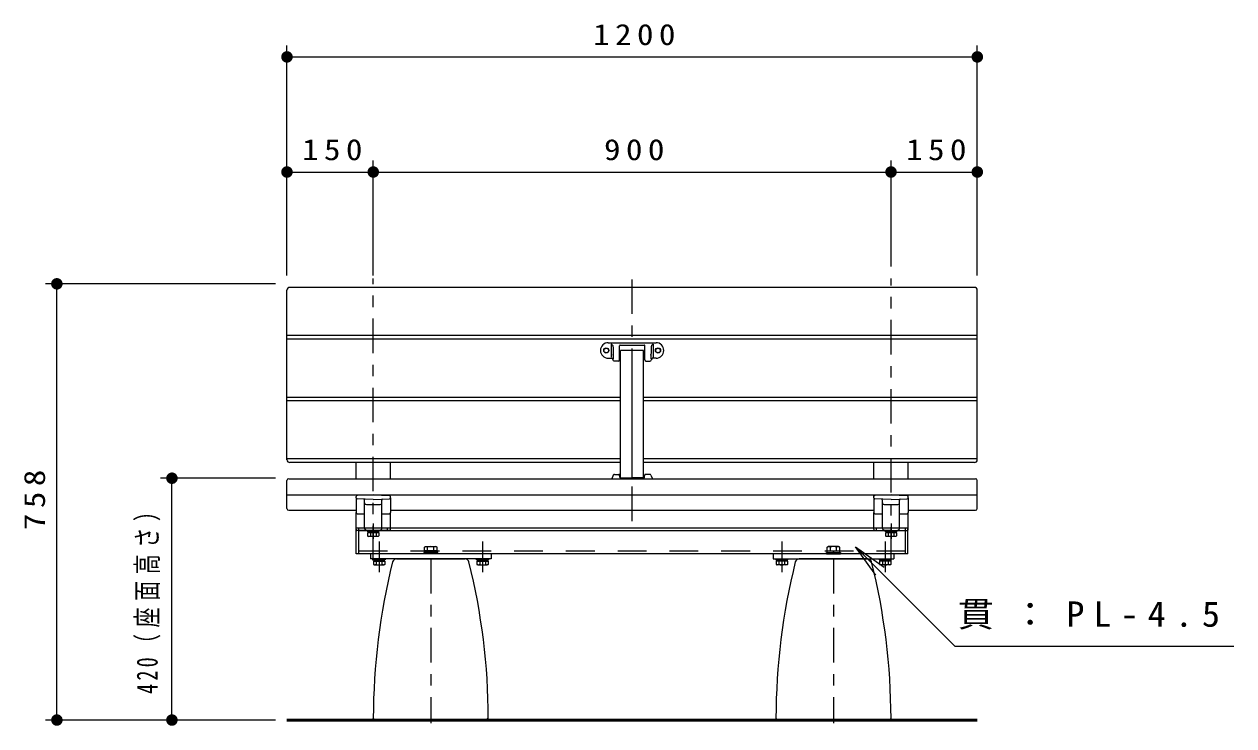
# Model space of a CAD drawing. Units: millimetres on the paper, scale 1:20. Extents: x -385 to 0, y 0 to 267.
# Drawn here: x -311.3 to -206.1, y 115.9 to 176.9 of the extents above; entities that cross this region are included whole.
import ezdxf

# ---------------------------------------------------------------- set-up
doc = ezdxf.new("R2010")
doc.units = ezdxf.units.MM
doc.linetypes.add('USER1', pattern=[4.5, 2.5, -2])
doc.linetypes.add('USER2', pattern=[6, 3, -1, 1, -1])
doc.layers.add('1_20', color=7, linetype='Continuous', lineweight=25)
doc.styles.add('ＭＳ ゴシック', font='')
doc.styles.get('ＭＳ ゴシック').set_extended_font_data('MS Gothic')

# ---------------------------------------------------------------- blocks, each defined once
blk = doc.blocks.new('filled_dot')
at = {"color": 0, "linetype": 'Continuous', "lineweight": -2, "const_width": 1.25}
blk.add_lwpolyline([(-0.625, 0, 1), (0.625, 0, 1)], format="xyb", close=True, dxfattribs=at)

msp = doc.modelspace()

# ---------------------------------------------------------------- linework, layer by layer
at = {"layer": '1_20', "lineweight": 13}
for p, q in [((-288.425, 155.057), (-288.425, 175.057)), ((-228.425, 155.057), (-228.425, 175.057)), ((-288.425, 174.057), (-228.425, 174.057)), ((-288.425, 164.057), (-280.925, 164.057)), ((-280.925, 155.057), (-280.925, 165.057)), ((-280.925, 164.057), (-235.925, 164.057)), ((-235.925, 155.836), (-235.925, 165.057)), ((-235.925, 164.057), (-228.425, 164.057)), ((-289.425, 154.341), (-309.425, 154.341)), ((-308.425, 116.44), (-308.425, 154.341)), ((-289.425, 137.452), (-299.425, 137.452)), ((-298.425, 116.44), (-298.425, 137.452)), ((-237.24, 129.028), (-239.008, 131.503)), ((-239.008, 131.503), (-236.533, 129.735)), ((-239.008, 131.503), (-236.886, 129.382)), ((-289.425, 116.44), (-309.425, 116.44)), ((-289.425, 116.44), (-299.425, 116.44))]:
    msp.add_line(p, q, dxfattribs=at)
at = {"layer": '1_20', "linetype": 'USER2', "lineweight": 13}
for p, q in [((-280.925, 130.316), (-280.925, 154.811)), ((-235.925, 130.201), (-235.925, 154.811)), ((-275.925, 130.44), (-275.925, 116.177)), ((-240.925, 130.44), (-240.925, 116.177))]:
    msp.add_line(p, q, dxfattribs=at)
at = {"layer": '1_20', "color": 4, "linetype": 'USER2', "lineweight": 13}
for p, q in [((-258.425, 133.728), (-258.425, 154.811)), ((-280.925, 133.515), (-280.925, 132.174)), ((-235.925, 133.515), (-235.925, 132.174)), ((-280.425, 131.96), (-280.425, 129.297)), ((-280.425, 131.49), (-280.425, 130.149)), ((-271.425, 131.96), (-271.425, 129.297)), ((-271.425, 131.49), (-271.425, 130.149)), ((-245.425, 131.96), (-245.425, 129.297)), ((-245.425, 131.49), (-245.425, 130.149)), ((-236.425, 131.96), (-236.425, 129.297)), ((-236.425, 131.49), (-236.425, 130.149))]:
    msp.add_line(p, q, dxfattribs=at)
at = {"layer": '1_20'}
for p, q in [((-288.425, 139.036), (-288.425, 153.782)), ((-228.675, 154.032), (-288.175, 154.032)), ((-228.425, 139.036), (-228.425, 153.782)), ((-288.425, 149.879), (-228.425, 149.879)), ((-288.425, 149.562), (-228.425, 149.562)), ((-288.425, 144.49), (-259.425, 144.49)), ((-288.425, 144.201), (-259.425, 144.201)), ((-257.425, 144.49), (-228.425, 144.49)), ((-257.425, 144.201), (-228.425, 144.201)), ((-259.425, 139.13), (-288.425, 139.13)), ((-259.425, 138.814), (-288.175, 138.814)), ((-282.425, 137.404), (-282.425, 138.814)), ((-279.425, 137.404), (-279.425, 138.814)), ((-228.425, 139.13), (-257.425, 139.13)), ((-228.675, 138.814), (-257.425, 138.814)), ((-237.425, 137.404), (-237.425, 138.814)), ((-234.425, 137.404), (-234.425, 138.814)), ((-288.425, 134.815), (-288.425, 137.254)), ((-288.275, 137.404), (-228.575, 137.404)), ((-228.425, 134.815), (-228.425, 137.254)), ((-288.425, 135.996), (-228.425, 135.996)), ((-282.425, 135.746), (-282.425, 135.853)), ((-282.425, 135.746), (-282.425, 134.465)), ((-280.925, 136.002), (-282.328, 135.953)), ((-280.925, 135.597), (-282.328, 135.646)), ((-280.925, 136.002), (-279.521, 135.953)), ((-280.925, 135.597), (-279.521, 135.646)), ((-279.425, 135.746), (-279.425, 135.853)), ((-279.425, 135.746), (-279.425, 134.465)), ((-237.425, 135.853), (-237.425, 135.996)), ((-237.425, 135.746), (-237.425, 135.853)), ((-237.425, 135.746), (-237.425, 134.465)), ((-235.925, 136.002), (-237.328, 135.953)), ((-235.925, 135.597), (-237.328, 135.646)), ((-235.925, 136.002), (-234.521, 135.953)), ((-235.925, 135.597), (-234.521, 135.646)), ((-234.425, 135.853), (-234.425, 135.996)), ((-234.425, 135.746), (-234.425, 135.853)), ((-234.425, 135.746), (-234.425, 134.465)), ((-288.275, 134.665), (-282.425, 134.665)), ((-281.675, 133.086), (-281.675, 135.551)), ((-281.525, 135.156), (-280.325, 135.156)), ((-280.175, 133.086), (-280.175, 135.551)), ((-279.425, 134.665), (-258.425, 134.665)), ((-258.425, 134.665), (-237.425, 134.665)), ((-236.675, 133.086), (-236.675, 135.551)), ((-236.525, 135.156), (-235.325, 135.156)), ((-235.175, 133.086), (-235.175, 135.551)), ((-234.425, 134.665), (-228.575, 134.665)), ((-282.425, 133.012), (-282.425, 134.465)), ((-282.325, 134.365), (-281.675, 134.365)), ((-280.175, 134.365), (-279.525, 134.365)), ((-279.425, 133.012), (-279.425, 134.465)), ((-237.425, 133.012), (-237.425, 134.465)), ((-237.325, 134.365), (-236.675, 134.365)), ((-235.175, 134.365), (-234.525, 134.365)), ((-234.425, 133.012), (-234.425, 134.465)), ((-279.499, 132.915), (-282.351, 132.915)), ((-280.925, 132.915), (-281.53, 132.936)), ((-281.45, 132.915), (-280.4, 132.915)), ((-281.45, 132.915), (-281.45, 132.84)), ((-281.45, 132.84), (-280.4, 132.84)), ((-281.385, 132.84), (-281.385, 132.715)), ((-280.465, 132.84), (-281.385, 132.84)), ((-280.465, 132.715), (-281.385, 132.715)), ((-280.958, 132.84), (-280.925, 132.715)), ((-280.925, 132.915), (-280.32, 132.936)), ((-280.925, 132.84), (-280.891, 132.715)), ((-280.465, 132.84), (-280.465, 132.715)), ((-280.4, 132.84), (-280.4, 132.915)), ((-237.351, 132.915), (-234.499, 132.915)), ((-235.925, 132.915), (-236.53, 132.936)), ((-236.45, 132.915), (-235.4, 132.915)), ((-236.45, 132.915), (-236.45, 132.84)), ((-236.45, 132.84), (-235.4, 132.84)), ((-236.385, 132.84), (-236.385, 132.715)), ((-235.465, 132.84), (-236.385, 132.84)), ((-235.465, 132.715), (-236.385, 132.715)), ((-235.958, 132.84), (-235.925, 132.715)), ((-235.925, 132.84), (-235.891, 132.715)), ((-235.465, 132.84), (-235.465, 132.715)), ((-235.4, 132.84), (-235.4, 132.915)), ((-276.473, 131.458), (-276.375, 131.515)), ((-276.473, 131.14), (-276.473, 131.458)), ((-276.375, 131.515), (-275.475, 131.515)), ((-276.199, 131.14), (-276.199, 131.458)), ((-275.651, 131.14), (-275.651, 131.458)), ((-275.376, 131.458), (-275.475, 131.515)), ((-275.376, 131.14), (-275.376, 131.458)), ((-241.473, 131.458), (-241.375, 131.515)), ((-241.473, 131.14), (-241.473, 131.458)), ((-240.475, 131.515), (-241.375, 131.515)), ((-241.199, 131.14), (-241.199, 131.458)), ((-240.651, 131.14), (-240.651, 131.458)), ((-240.376, 131.458), (-240.475, 131.515)), ((-240.376, 131.14), (-240.376, 131.458)), ((-279.9, 130.44), (-280.95, 130.44)), ((-280.95, 130.365), (-280.95, 130.44)), ((-279.9, 130.44), (-279.9, 130.365)), ((-278.902, 130.44), (-272.948, 130.44)), ((-276.525, 130.99), (-276.525, 130.89)), ((-275.325, 130.99), (-276.525, 130.99)), ((-275.325, 130.89), (-276.525, 130.89)), ((-276.462, 130.99), (-276.462, 131.14)), ((-275.387, 131.14), (-276.462, 131.14)), ((-275.387, 130.99), (-276.462, 130.99)), ((-275.475, 130.44), (-276.375, 130.44)), ((-275.965, 130.99), (-275.925, 131.14)), ((-275.925, 130.99), (-275.885, 131.14)), ((-275.387, 130.99), (-275.387, 131.14)), ((-275.325, 130.89), (-275.325, 130.99)), ((-270.9, 130.44), (-271.95, 130.44)), ((-271.95, 130.365), (-271.95, 130.44)), ((-270.9, 130.44), (-270.9, 130.365)), ((-245.95, 130.44), (-244.9, 130.44)), ((-245.95, 130.44), (-245.95, 130.365)), ((-244.9, 130.365), (-244.9, 130.44)), ((-237.948, 130.44), (-243.902, 130.44)), ((-241.525, 130.89), (-241.525, 130.99)), ((-241.525, 130.99), (-240.325, 130.99)), ((-241.525, 130.89), (-240.325, 130.89)), ((-241.462, 130.99), (-241.462, 131.14)), ((-241.462, 131.14), (-240.387, 131.14)), ((-241.462, 130.99), (-240.387, 130.99)), ((-241.375, 130.44), (-240.475, 130.44)), ((-240.925, 130.99), (-240.965, 131.14)), ((-240.885, 130.99), (-240.925, 131.14)), ((-240.387, 130.99), (-240.387, 131.14)), ((-240.325, 130.99), (-240.325, 130.89)), ((-236.95, 130.44), (-235.9, 130.44)), ((-236.95, 130.44), (-236.95, 130.365)), ((-235.9, 130.365), (-235.9, 130.44)), ((-279.9, 130.365), (-280.95, 130.365)), ((-280.885, 130.365), (-280.885, 130.24)), ((-280.885, 130.365), (-279.965, 130.365)), ((-280.885, 130.24), (-279.965, 130.24)), ((-280.425, 130.365), (-280.458, 130.24)), ((-280.391, 130.365), (-280.425, 130.24)), ((-279.965, 130.365), (-279.965, 130.24)), ((-270.9, 130.365), (-271.95, 130.365)), ((-271.885, 130.365), (-271.885, 130.24)), ((-271.885, 130.365), (-270.965, 130.365)), ((-271.885, 130.24), (-270.965, 130.24)), ((-271.425, 130.365), (-271.458, 130.24)), ((-271.391, 130.365), (-271.425, 130.24)), ((-270.965, 130.365), (-270.965, 130.24)), ((-245.95, 130.365), (-244.9, 130.365)), ((-245.885, 130.365), (-245.885, 130.24)), ((-244.965, 130.365), (-245.885, 130.365)), ((-244.965, 130.24), (-245.885, 130.24)), ((-245.458, 130.365), (-245.425, 130.24)), ((-245.425, 130.365), (-245.391, 130.24)), ((-244.965, 130.365), (-244.965, 130.24)), ((-236.95, 130.365), (-235.9, 130.365)), ((-236.885, 130.365), (-236.885, 130.24)), ((-235.965, 130.365), (-236.885, 130.365)), ((-235.965, 130.24), (-236.885, 130.24)), ((-236.458, 130.365), (-236.425, 130.24)), ((-236.425, 130.365), (-236.391, 130.24)), ((-235.965, 130.365), (-235.965, 130.24)), ((-280.775, 116.44), (-280.925, 116.59)), ((-280.775, 116.44), (-271.075, 116.44)), ((-271.075, 116.44), (-270.925, 116.59)), ((-245.775, 116.44), (-245.925, 116.59)), ((-236.075, 116.44), (-245.775, 116.44)), ((-236.075, 116.44), (-235.925, 116.59))]:
    msp.add_line(p, q, dxfattribs=at)
at = {"layer": '1_20', "color": 4}
for p, q in [((-260.5, 149.225), (-256.35, 149.225)), ((-260.257, 149.113), (-260.257, 147.976)), ((-259.521, 147.725), (-259.521, 148.967)), ((-259.471, 149.017), (-257.379, 149.017)), ((-259.425, 137.484), (-259.425, 148.549)), ((-257.425, 148.549), (-259.425, 148.549)), ((-257.425, 137.484), (-257.425, 148.549)), ((-257.329, 147.725), (-257.329, 148.967)), ((-256.593, 149.113), (-256.593, 147.976)), ((-260.5, 147.875), (-260.185, 147.875)), ((-260.163, 147.861), (-260.066, 147.678)), ((-260.061, 148.2), (-260.061, 147.782)), ((-259.621, 147.625), (-259.978, 147.625)), ((-257.229, 147.625), (-256.872, 147.625)), ((-256.789, 148.2), (-256.789, 147.782)), ((-256.687, 147.861), (-256.783, 147.678)), ((-256.35, 147.875), (-256.664, 147.875)), ((-259.969, 137.782), (-259.568, 137.782)), ((-259.508, 137.532), (-259.518, 137.734)), ((-257.342, 137.532), (-257.331, 137.734)), ((-256.881, 137.782), (-257.281, 137.782)), ((-260.062, 137.717), (-260.181, 137.404)), ((-259.458, 137.484), (-258.425, 137.484)), ((-257.392, 137.484), (-258.425, 137.484)), ((-256.787, 137.717), (-256.668, 137.404)), ((-282.4, 130.89), (-282.4, 133.14)), ((-282.4, 133.14), (-234.45, 133.14)), ((-282.175, 130.89), (-282.175, 133.14)), ((-282.175, 132.915), (-234.675, 132.915)), ((-279.675, 132.915), (-279.675, 133.14)), ((-237.175, 132.915), (-237.175, 133.14)), ((-234.675, 130.89), (-234.675, 133.14)), ((-234.45, 130.89), (-234.45, 133.14)), ((-234.45, 130.89), (-282.4, 130.89)), ((-281.175, 130.89), (-281.175, 130.44)), ((-270.675, 130.44), (-281.175, 130.44)), ((-270.675, 130.89), (-270.675, 130.44)), ((-246.175, 130.89), (-246.175, 130.44)), ((-235.675, 130.89), (-246.175, 130.89)), ((-246.175, 130.44), (-235.675, 130.44)), ((-235.675, 130.89), (-235.675, 130.44))]:
    msp.add_line(p, q, dxfattribs=at)
at = {"layer": '1_20', "color": 4, "lineweight": 13}
msp.add_line((-258.425, 137.484), (-258.425, 148.549), dxfattribs=at)
at = {"layer": '1_20', "color": 131}
for p, q in [((-281.416, 132.715), (-281.416, 132.44)), ((-280.434, 132.715), (-281.416, 132.715)), ((-281.17, 132.715), (-281.17, 132.44)), ((-280.679, 132.715), (-280.679, 132.44)), ((-280.434, 132.715), (-280.434, 132.44)), ((-236.416, 132.715), (-236.416, 132.44)), ((-235.434, 132.715), (-236.416, 132.715)), ((-236.17, 132.715), (-236.17, 132.44)), ((-235.679, 132.715), (-235.679, 132.44)), ((-235.434, 132.715), (-235.434, 132.44)), ((-281.416, 132.44), (-281.337, 132.395)), ((-280.512, 132.395), (-281.337, 132.395)), ((-280.434, 132.44), (-280.512, 132.395)), ((-236.416, 132.44), (-236.337, 132.395)), ((-235.512, 132.395), (-236.337, 132.395)), ((-235.434, 132.44), (-235.512, 132.395)), ((-280.916, 130.24), (-280.916, 129.965)), ((-280.916, 130.24), (-279.934, 130.24)), ((-280.916, 129.965), (-280.837, 129.92)), ((-280.837, 129.92), (-280.012, 129.92)), ((-280.67, 130.24), (-280.67, 129.965)), ((-280.179, 130.24), (-280.179, 129.965)), ((-279.934, 129.965), (-280.012, 129.92)), ((-279.934, 130.24), (-279.934, 129.965)), ((-271.916, 130.24), (-271.916, 129.965)), ((-271.916, 130.24), (-270.934, 130.24)), ((-271.916, 129.965), (-271.837, 129.92)), ((-271.837, 129.92), (-271.012, 129.92)), ((-271.67, 130.24), (-271.67, 129.965)), ((-271.179, 130.24), (-271.179, 129.965)), ((-270.934, 129.965), (-271.012, 129.92)), ((-270.934, 130.24), (-270.934, 129.965)), ((-245.916, 130.24), (-245.916, 129.965)), ((-244.934, 130.24), (-245.916, 130.24)), ((-245.916, 129.965), (-245.837, 129.92)), ((-245.012, 129.92), (-245.837, 129.92)), ((-245.67, 130.24), (-245.67, 129.965)), ((-245.179, 130.24), (-245.179, 129.965)), ((-244.934, 129.965), (-245.012, 129.92)), ((-244.934, 130.24), (-244.934, 129.965)), ((-236.916, 130.24), (-236.916, 129.965)), ((-235.934, 130.24), (-236.916, 130.24)), ((-236.916, 129.965), (-236.837, 129.92)), ((-236.012, 129.92), (-236.837, 129.92)), ((-236.67, 130.24), (-236.67, 129.965)), ((-236.179, 130.24), (-236.179, 129.965)), ((-235.934, 129.965), (-236.012, 129.92)), ((-235.934, 130.24), (-235.934, 129.965))]:
    msp.add_line(p, q, dxfattribs=at)
at = {"layer": '1_20', "color": 4, "linetype": 'USER1', "lineweight": 13}
msp.add_line((-234.675, 131.115), (-282.175, 131.115), dxfattribs=at)
at = {"layer": '1_20', "lineweight": 50}
msp.add_line((-288.425, 116.44), (-228.425, 116.44), dxfattribs=at)
at = {"layer": '1_20', "color": 4}
for points in [[(-260.257, 149.113), (-260.219, 149.095), (-260.184, 149.071), (-260.154, 149.045), (-260.129, 149.012), (-260.112, 148.975), (-260.1, 148.933), (-260.092, 148.885), (-260.086, 148.829), (-260.081, 148.76), (-260.077, 148.684), (-260.073, 148.604), (-260.07, 148.522), (-260.068, 148.442), (-260.066, 148.366), (-260.064, 148.298), (-260.063, 148.239), (-260.062, 148.194), (-260.061, 148.164), (-260.061, 148.154), (-260.061, 148.164), (-260.061, 148.2)], [(-256.593, 149.113), (-256.63, 149.095), (-256.665, 149.071), (-256.695, 149.045), (-256.72, 149.012), (-256.738, 148.975), (-256.75, 148.933), (-256.758, 148.885), (-256.763, 148.829), (-256.768, 148.76), (-256.773, 148.684), (-256.776, 148.604), (-256.779, 148.522), (-256.782, 148.442), (-256.784, 148.366), (-256.786, 148.298), (-256.787, 148.239), (-256.788, 148.194), (-256.788, 148.164), (-256.789, 148.154), (-256.789, 148.164), (-256.789, 148.2)]]:
    msp.add_lwpolyline(points, dxfattribs=at)
at = {"layer": '1_20', "lineweight": 13}
msp.add_lwpolyline([(-239.008, 131.503), (-230.377, 122.872), (-206.131, 122.872)], dxfattribs=at)
at = {"layer": '1_20', "color": 4, "lineweight": 13}
for centre in [(-260.675, 148.55), (-256.175, 148.55)]:
    msp.add_circle(centre, 0.225, dxfattribs=at)
at = {"layer": '1_20', "color": 4}
for centre in [(-260.675, 148.55), (-256.175, 148.55)]:
    msp.add_circle(centre, 0.2, dxfattribs=at)
at = {"layer": '1_20'}
for centre, radius, start, end in [((-288.175, 153.782), 0.25, 90, 180), ((-228.675, 153.782), 0.25, 0, 90), ((-288.175, 139.064), 0.25, 180, 270), ((-228.675, 139.064), 0.25, 270, 0), ((-288.275, 137.254), 0.15, 90, 180), ((-228.575, 137.254), 0.15, 0, 90), ((-282.325, 135.853), 0.1, 92, 180), ((-282.325, 135.746), 0.1, 180, 268), ((-281.75, 135.551), 0.075, 0, 88), ((-280.1, 135.551), 0.075, 92, 180), ((-279.525, 135.853), 0.1, 0, 88), ((-279.525, 135.746), 0.1, 272, 0), ((-237.325, 135.853), 0.1, 92, 180), ((-237.325, 135.746), 0.1, 180, 268), ((-236.75, 135.551), 0.075, 0, 88), ((-235.1, 135.551), 0.075, 92, 180), ((-234.525, 135.853), 0.1, 0, 88), ((-234.525, 135.746), 0.1, 272, 0), ((-288.275, 134.815), 0.15, 180, 270), ((-281.525, 135.306), 0.15, 180, 270), ((-280.325, 135.306), 0.15, 270, 0), ((-236.525, 135.306), 0.15, 180, 270), ((-235.325, 135.306), 0.15, 270, 0), ((-228.575, 134.815), 0.15, 270, 0), ((-282.325, 134.465), 0.1, 180, 270), ((-279.525, 134.465), 0.1, 270, 0), ((-237.325, 134.465), 0.1, 180, 270), ((-234.525, 134.465), 0.1, 270, 0), ((-282.325, 133.012), 0.1, 180, 254.94761), ((-281.525, 133.086), 0.15, 180, 268), ((-280.325, 133.086), 0.15, 272, 0), ((-279.525, 133.012), 0.1, 285.05239, 0), ((-237.325, 133.012), 0.1, 180, 254.94761), ((-236.525, 133.086), 0.15, 180, 268), ((-235.325, 133.086), 0.15, 272, 0), ((-234.525, 133.012), 0.1, 285.05239, 0), ((-276.336, 131.221), 0.274, 60.00001, 119.99999), ((-275.925, 130.825), 0.69, 66.57346, 113.42654), ((-275.513, 131.221), 0.274, 60.00001, 119.99999), ((-241.336, 131.221), 0.274, 60.00001, 119.99999), ((-240.925, 130.825), 0.69, 66.57346, 113.42654), ((-240.513, 131.221), 0.274, 60.00001, 119.99999), ((-278.902, 130.09), 0.35, 90, 166.02573), ((-272.948, 130.09), 0.35, 13.97427, 90), ((-243.902, 130.09), 0.35, 90, 166.02573), ((-237.948, 130.09), 0.35, 13.97427, 90), ((-224.05, 116.44), 56.875, 166.02573, 179.84909), ((-327.8, 116.44), 56.875, 0.15091, 13.97427), ((-189.05, 116.44), 56.875, 166.02573, 179.84909), ((-292.8, 116.44), 56.875, 0.15091, 13.97427)]:
    msp.add_arc(centre, radius, start, end, dxfattribs=at)
at = {"layer": '1_20', "color": 4}
for centre, radius, start, end in [((-260.5, 148.55), 0.675, 90, 270), ((-259.471, 148.967), 0.05, 90, 180), ((-257.379, 148.967), 0.05, 359.99999, 90), ((-256.35, 148.55), 0.675, 270, 90), ((-260.185, 147.85), 0.025, 27.86749, 90), ((-259.978, 147.725), 0.1, 207.86749, 270), ((-259.621, 147.725), 0.1, 270, 0), ((-257.229, 147.725), 0.1, 180, 270), ((-256.872, 147.725), 0.1, 270, 332.13251), ((-256.664, 147.85), 0.025, 90, 152.13251), ((-259.969, 137.682), 0.1, 90, 159.20314), ((-259.568, 137.732), 0.05, 3, 90), ((-257.281, 137.732), 0.05, 90, 177), ((-256.881, 137.682), 0.1, 20.79686, 90), ((-259.458, 137.534), 0.05, 183, 270), ((-257.392, 137.534), 0.05, 270, 357)]:
    msp.add_arc(centre, radius, start, end, dxfattribs=at)
at = {"layer": '1_20', "color": 131}
for centre, radius, start, end in [((-281.293, 132.653), 0.245, 240.00001, 299.99999), ((-280.925, 133.084), 0.689, 249.136, 290.864), ((-280.557, 132.653), 0.245, 240.00001, 299.99999), ((-236.293, 132.653), 0.245, 240.00001, 299.99999), ((-235.925, 133.084), 0.689, 249.136, 290.864), ((-235.557, 132.653), 0.245, 240.00001, 299.99999), ((-280.793, 130.178), 0.245, 240.00001, 299.99999), ((-280.425, 130.609), 0.689, 249.136, 290.864), ((-280.057, 130.178), 0.245, 240.00001, 299.99999), ((-271.793, 130.178), 0.245, 240.00001, 299.99999), ((-271.425, 130.609), 0.689, 249.136, 290.864), ((-271.057, 130.178), 0.245, 240.00001, 299.99999), ((-245.793, 130.178), 0.245, 240.00001, 299.99999), ((-245.425, 130.609), 0.689, 249.136, 290.864), ((-245.057, 130.178), 0.245, 240.00001, 299.99999), ((-236.793, 130.178), 0.245, 240.00001, 299.99999), ((-236.425, 130.609), 0.689, 249.136, 290.864), ((-236.057, 130.178), 0.245, 240.00001, 299.99999)]:
    msp.add_arc(centre, radius, start, end, dxfattribs=at)

# ---------------------------------------------------------------- block references
at = {"layer": '1_20', "lineweight": 13, "xscale": 0.4, "yscale": 0.4}
for p in [(-288.425, 174.057), (-288.425, 164.057), (-280.925, 164.057), (-235.925, 164.057)]:
    msp.add_blockref('filled_dot', p, dxfattribs=at)
for p, rotation in [((-228.425, 174.057), 180), ((-280.925, 164.057), 180), ((-235.925, 164.057), 180), ((-228.425, 164.057), 180), ((-308.425, 154.341), 270), ((-298.425, 137.452), 270), ((-308.425, 116.44), 90), ((-298.425, 116.44), 90)]:
    msp.add_blockref('filled_dot', p, dxfattribs=dict(at, rotation=rotation))

# ---------------------------------------------------------------- texts
at = {"layer": '1_20', "style": 'ＭＳ ゴシック'}
for s, insert, char_height, attachment_point in [('\\T1.33;\\W1.15;1200', (-258.004, 175.057), 1.833, 8), ('\\T1.33;\\W1.15;150', (-284.254, 165.057), 1.833, 8), ('\\T1.33;\\W1.15;900', (-258.008, 165.057), 1.833, 8), ('\\T1.33;\\W1.15;150', (-231.754, 165.057), 1.833, 8), ('\\T1.5;\\W1.05;貫：PL-4.5', (-230.131, 125.522), 2.199, 4)]:
    msp.add_mtext(s, dxfattribs=dict(at, insert=insert, char_height=char_height, attachment_point=attachment_point))
at = {"layer": '1_20', "char_height": 1.833, "attachment_point": 8, "rotation": 90, "style": 'ＭＳ ゴシック'}
for s, insert in [('\\T1.33;\\W1.15;758', (-309.425, 135.807)), ('\\T1.32;\\W0.7;420（座面高さ）', (-299.425, 127.373))]:
    msp.add_mtext(s, dxfattribs=dict(at, insert=insert))

doc.saveas('drawing.dxf')
